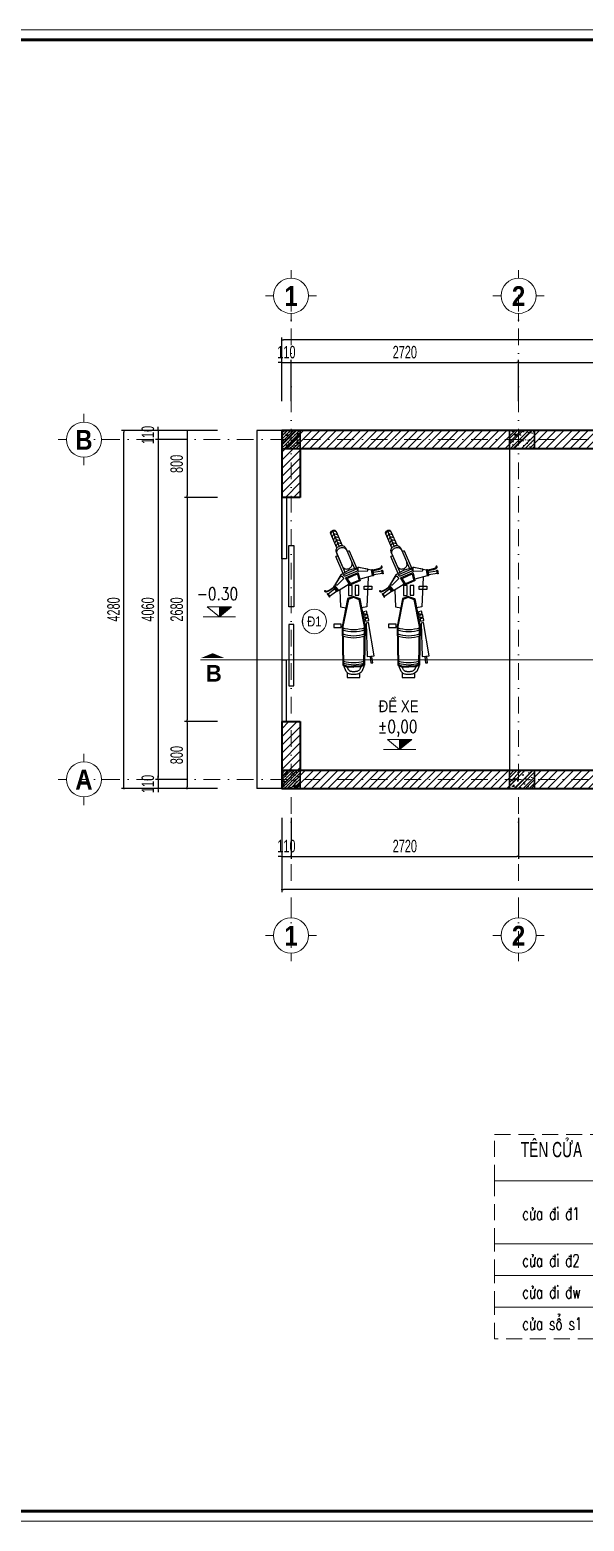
# Model space of a CAD drawing. Header units: millimetres. Extents: x 2565303 to 2664360, y -865723 to -262051.
# Drawn here: x 2631681 to 2638307, y -401425 to -383605 of the extents above; entities that cross this region are included whole.
import ezdxf
from ezdxf.enums import TextEntityAlignment as Align

# ---------------------------------------------------------------- set-up
doc = ezdxf.new("R2010")
doc.units = ezdxf.units.MM
doc.header["$LTSCALE"] = 10
doc.header["$MEASUREMENT"] = 0
for name, pattern in [('ACAD_ISO07W100', [3, 0, -3]), ('DASHDOT', [1, 0.5, -0.25, 0, -0.25]), ('HIDDEN', [9.525, 6.35, -3.175])]:
    doc.linetypes.add(name, pattern=pattern)
doc.layers.get('0').update_dxf_attribs({"linetype": 'CONTINUOUS'})
doc.layers.get('DEFPOINTS').update_dxf_attribs({"color": 10, "linetype": 'CONTINUOUS'})
for name, color, linetype in [('- Hach vl', 9, 'CONTINUOUS'), ('Khungten_LCDI', 7, 'CONTINUOUS'), ('M3', 3, 'CONTINUOUS')]:
    doc.layers.add(name, color=color, linetype=linetype)
for name, color, linetype, lineweight in [('- Nội Thất', 83, 'CONTINUOUS', 25), ('-thay1', 7, 'CONTINUOUS', 18), ('-Tường', 4, 'CONTINUOUS', 35), ('A-WIPEOUT', 254, 'ACAD_ISO07W100', 0), ('LC Dim', 8, 'CONTINUOUS', 13), ('LC Hatch', 252, 'CONTINUOUS', 5), ('LC ISO', 153, 'CONTINUOUS', 13), ('LC Khac', 4, 'CONTINUOUS', 9), ('LC MANH DUT', 35, 'HIDDEN', 5), ('LC Net dam 1', 30, 'CONTINUOUS', 30), ('LC Net dam2', 6, 'CONTINUOUS', 40), ('LC Net manh', 250, 'CONTINUOUS', 5), ('LC Net truc', 134, 'DASHDOT', 5), ('LC Text1', 20, 'CONTINUOUS', 13), ('LC Text2', 7, 'CONTINUOUS', 13)]:
    doc.layers.add(name, color=color, linetype=linetype, lineweight=lineweight)
doc.styles.add('General text 2', font='arial.ttf')
doc.styles.add('HOATBIF', font='hoatbif.shx', dxfattribs={"width": 0.65})
doc.styles.add('Khungten', font='', dxfattribs={"width": 0.9, "height": 5000})
doc.styles.add('LC 1', font='')
doc.styles.add('LC 2', font='', dxfattribs={"width": 0.7})
doc.styles.add('LC 3', font='vnsimli.shx', dxfattribs={"width": 0.75})
doc.styles.add('T1', font='Vnsimli.shx', dxfattribs={"width": 0.7})
doc.styles.add('T2', font='', dxfattribs={"width": 0.8})
doc.styles.add('Title', font='', dxfattribs={"width": 0.8})
doc.styles.get('Khungten').set_extended_font_data('.VnAvantH')
doc.styles.get('LC 1').set_extended_font_data('.VnAvantH', bold=True)
doc.styles.get('LC 2').set_extended_font_data('.VnArial NarrowH')
doc.styles.get('T2').set_extended_font_data('.VnArialH')
doc.styles.get('Title').set_extended_font_data('.VnBlackH')
doc.dimstyles.new('1-100 (1-60)', dxfattribs={"dimscale": 60, "dimtxt": 2.5, "dimasz": 0.35, "dimexe": 0.5, "dimexo": 0, "dimgap": 0.8, "dimtad": 1, "dimdec": 0, "dimzin": 0, "dimdsep": 46, "dimtxsty": 'HOATBIF', "dimblk1": 'DOT', "dimblk2": 'DOT', "dimsah": 1, "dimcen": -1, "dimdle": 1, "dimclrd": 256, "dimclre": 256, "dimclrt": 4, "dimadec": 3, "dimazin": 2, "dimtfac": 0.333333, "dimtdec": 0, "dimtix": 1, "dimtmove": 2, "dimatfit": 3, "dimldrblk": 'DOT', "dimfxl": 1, "dimtvp": 0.833333, "dimtolj": 1, "dimtzin": 0, "dimarcsym": 0})

# ---------------------------------------------------------------- blocks, each defined once
blk = doc.blocks.new('mb-xemay3')
for p, q in [((-251, 1752), (-271, 1714)), ((-235, 1716), (-256, 1678)), ((-170, 1565), (-251, 1752)), ((-251, 1752), (-209, 1741)), ((-220, 1680), (-240, 1642)), ((-235, 1716), (-194, 1705)), ((-204, 1644), (-224, 1606)), ((-220, 1680), (-178, 1669)), ((-189, 1608), (-209, 1570)), ((-204, 1644), (-162, 1633)), ((-189, 1608), (-147, 1596)), ((-187, 1451), (-212, 1440)), ((-51, 1510), (-75, 1499)), ((174, 1196), (158, 841)), ((-164, 1040), (-155, 841)), ((-155, 841), (-93, 828)), ((158, 841), (97, 828))]:
    blk.add_line(p, q)
for points in [[(-198, 1545), (-271, 1714, -0.414214), (-257, 1750), (-245, 1755, -0.414214), (-209, 1741)], [(-209, 1741), (-136, 1572, -0.414214)], [(-124, 1238), (-212, 1440, -0.414214)], [(-101, 1252), (-205, 1492, -0.414214), (-176, 1563), (-164, 1568, -0.414214), (-93, 1540)], [(-132, 1324), (-195, 1469, -0.414214), (-167, 1540), (-154, 1546, -0.414214), (-83, 1517)], [(-93, 1540), (11, 1300, -0.414214)], [(-51, 1510), (37, 1307, -0.414214)], [(-132, 1324), (-132, 1324, 0.414214), (-61, 1296), (-49, 1301, 0.414214), (-21, 1372)], [(2, 965), (-71, 938, 0.159003), (-72, 936), (-137, 607, 0.056269), (-137, 606), (-129, 148, 0.282908), (-126, 144), (-85, 124, 0.100529), (-83, 124), (2, 121)], [(2, 965), (74, 938, -0.159003), (76, 936), (141, 607, -0.056269), (141, 606), (132, 148, -0.282908), (130, 144), (89, 124, -0.100529), (87, 124), (2, 121)]]:
    blk.add_lwpolyline(points, format="xyb")
for points in [[(-48, 1283), (-151, 1222), (-226, 1096), (-180, 1036), (-53, 1113)], [(-48, 1283), (67, 1316), (210, 1284), (222, 1209), (78, 1170)], [(236, 1271), (258, 1277), (277, 1281), (291, 1285), (303, 1288), (311, 1291), (318, 1294), (323, 1296), (327, 1298), (330, 1300), (333, 1302), (336, 1303), (338, 1305), (339, 1306), (340, 1308), (341, 1309), (342, 1310), (342, 1312), (343, 1314), (343, 1315), (343, 1317), (342, 1318), (342, 1320), (341, 1321), (341, 1322), (340, 1323), (339, 1324), (338, 1325), (337, 1325), (336, 1325), (335, 1325), (334, 1325), (333, 1325), (332, 1325), (331, 1324), (331, 1323), (330, 1323), (329, 1322), (329, 1321), (329, 1320), (329, 1320), (329, 1319), (329, 1318), (329, 1318), (330, 1317), (330, 1316), (331, 1316), (331, 1315), (332, 1314), (332, 1314), (332, 1313), (333, 1313), (333, 1312), (332, 1311), (332, 1311), (332, 1310), (331, 1309), (330, 1308), (329, 1307), (327, 1306), (325, 1305), (323, 1304), (321, 1302), (318, 1301), (314, 1300), (310, 1298), (306, 1297), (302, 1295), (296, 1294), (291, 1292), (285, 1291), (279, 1289), (273, 1288), (266, 1286), (259, 1284), (253, 1283), (247, 1281), (243, 1279), (239, 1277), (237, 1274), (236, 1271)], [(-235, 1068), (-254, 1055), (-270, 1045), (-283, 1037), (-293, 1031), (-301, 1027), (-308, 1024), (-313, 1022), (-317, 1020), (-320, 1019), (-324, 1018), (-326, 1017), (-329, 1017), (-331, 1017), (-333, 1017), (-335, 1017), (-336, 1018), (-338, 1019), (-339, 1019), (-340, 1021), (-341, 1022), (-342, 1023), (-343, 1024), (-344, 1026), (-344, 1027), (-344, 1028), (-344, 1029), (-344, 1030), (-343, 1031), (-343, 1032), (-342, 1033), (-341, 1034), (-341, 1034), (-340, 1035), (-339, 1035), (-338, 1035), (-337, 1035), (-336, 1035), (-335, 1035), (-334, 1034), (-334, 1034), (-333, 1033), (-333, 1033), (-333, 1032), (-333, 1031), (-332, 1030), (-332, 1029), (-332, 1029), (-332, 1028), (-332, 1027), (-332, 1027), (-331, 1026), (-331, 1026), (-330, 1025), (-329, 1025), (-329, 1025), (-327, 1025), (-326, 1025), (-325, 1025), (-323, 1025), (-321, 1026), (-318, 1027), (-316, 1028), (-313, 1029), (-309, 1030), (-306, 1032), (-302, 1034), (-297, 1037), (-293, 1039), (-288, 1042), (-283, 1045), (-277, 1049), (-272, 1052), (-266, 1056), (-261, 1060), (-255, 1063), (-250, 1066), (-245, 1069), (-241, 1070), (-238, 1070), (-235, 1068)], [(6, 955), (-62, 929), (-126, 605), (-118, 152), (-82, 135), (2, 132)], [(-2, 955), (65, 929), (129, 605), (121, 152), (85, 135), (1, 132)], [(165, 247), (247, 254), (178, 651), (151, 646), (165, 247)], [(127, 142), (119, 114), (109, 88), (98, 69), (86, 55), (74, 46), (61, 40), (50, 36), (38, 34), (28, 33), (18, 32), (9, 31), (0, 31), (-8, 31), (-17, 31), (-26, 32), (-35, 34), (-44, 36), (-54, 39), (-65, 45), (-75, 55), (-86, 69), (-97, 88), (-109, 114), (-117, 139)], [(87, 124), (79, 103), (70, 89), (62, 80), (56, 75), (49, 71), (42, 69), (33, 68), (23, 66), (15, 65), (7, 65), (0, 64), (-7, 64), (-14, 65), (-21, 66), (-29, 67), (-35, 68), (-40, 70), (-45, 73), (-51, 78), (-58, 88), (-67, 103), (-76, 124)], [(-75, 55), (-75, -4), (76, -4)], [(76, -4), (76, 48)]]:
    blk.add_lwpolyline(points)
for points in [[(49, 1288), (46, 1273, -0.263447), (42, 1267), (-99, 1206, -0.284079), (-106, 1207), (-118, 1217, -0.557537), (-116, 1228), (39, 1295, -0.582971)], [(55, 1244), (78, 1156, -0.369055), (74, 1149), (-34, 1102, -0.369055), (-43, 1104), (-91, 1181, -0.460861), (-88, 1190), (46, 1248, -0.460861)], [(51, 1304), (52, 1273, 0.410324), (59, 1266), (165, 1270, 0.378952), (172, 1276), (172, 1284, 0.387788), (167, 1291), (59, 1311, 0.482138)], [(-141, 1206), (-120, 1184, -0.410324), (-120, 1174), (-195, 1099, -0.378952), (-204, 1099), (-210, 1104, -0.387788), (-212, 1113), (-152, 1205, -0.482138)], [(46, 1225), (62, 1164, -0.369055), (58, 1156), (-29, 1119, -0.369055), (-38, 1121), (-71, 1175, -0.460861), (-68, 1184), (37, 1230, -0.460861)]]:
    blk.add_lwpolyline(points, format="xyb", close=True)
for points in [[(229, 1210), (217, 1285), (228, 1286), (240, 1212)], [(243, 1221), (238, 1253), (339, 1271), (344, 1239)], [(347, 1234), (339, 1278), (346, 1279), (354, 1235)], [(-186, 1031), (-232, 1091), (-240, 1084), (-194, 1024)], [(-60, 1096), (-60, 977), (-17, 977), (-17, 1096)], [(21, 1097), (21, 978), (64, 978), (64, 1097)], [(129, 1047), (129, 1086), (218, 1086), (218, 1047)], [(-284, 961), (-311, 998), (-316, 994), (-289, 957)], [(-204, 1029), (-223, 1055), (-305, 993), (-286, 967)], [(119, 779), (125, 752), (163, 761), (157, 787)], [(130, 738), (136, 712), (174, 720), (168, 747)], [(-148, 595), (-148, 634), (-237, 634), (-237, 595)], [(139, 696), (145, 670), (183, 678), (178, 705)], [(229, 172), (220, 244), (197, 242), (205, 169)]]:
    blk.add_lwpolyline(points, close=True)
for centre, radius, start, end in [((2, 965), 396, 249.5167, 290.4833), ((2, 965), 420, 250.8281, 289.1719), ((2, 891), 396, 249.5167, 290.4833), ((2, 891), 420, 250.8281, 289.1719), ((2, 569), 396, 252.3489, 287.6511), ((2, 569), 420, 253.4375, 286.5625)]:
    blk.add_arc(centre, radius, start, end)
blk = doc.blocks.new('DOT')
at = {"layer": 'M3', "color": 0, "linetype": 'ByBlock'}
blk.add_line((-0.5, 0), (-1, 0), dxfattribs=at)
at = {"layer": 'M3', "color": 0, "linetype": 'ByBlock', "const_width": 0.5}
blk.add_lwpolyline([(-0.25, 0, 1), (0.25, 0, 1)], format="xyb", close=True, dxfattribs=at)
blk = doc.blocks.new('*D27')
at = {"layer": 'DEFPOINTS', "color": 0, "transparency": 16777216}
for p in [(2634803, -387580), (2634693, -388040), (2634803, -388040)]:
    blk.add_point(p, dxfattribs=at)
at = {"layer": 'LC Dim', "lineweight": -2, "transparency": 16777216}
for p, q in [((2634672, -387580), (2634651, -387580)), ((2634693, -388040), (2634693, -387550)), ((2634693, -387580), (2634803, -387580)), ((2634803, -388040), (2634803, -387550)), ((2634824, -387580), (2634845, -387580))]:
    blk.add_line(p, q, dxfattribs=at)
at = {"layer": 'LC Dim', "lineweight": -2, "transparency": 16777216, "xscale": 21, "yscale": 21, "zscale": 21}
blk.add_blockref('DOT', (2634693, -387580), dxfattribs=at)
at = {"layer": 'LC Dim', "lineweight": -2, "transparency": 16777216, "xscale": 21, "yscale": 21, "zscale": 21, "rotation": 180}
blk.add_blockref('DOT', (2634803, -387580), dxfattribs=at)
at = {"layer": 'LC Dim', "color": 4, "transparency": 16777216, "insert": (2634748, -387457), "char_height": 150, "attachment_point": 5, "style": 'HOATBIF'}
blk.add_mtext('\\A1;110', dxfattribs=at)
blk = doc.blocks.new('*D28')
at = {"layer": 'DEFPOINTS', "color": 0, "transparency": 16777216}
for p in [(2637523, -387580), (2634803, -388040), (2637523, -388040)]:
    blk.add_point(p, dxfattribs=at)
at = {"layer": 'LC Dim', "lineweight": -2, "transparency": 16777216}
for p, q in [((2634803, -388040), (2634803, -387550)), ((2634824, -387580), (2637502, -387580)), ((2637523, -388040), (2637523, -387550))]:
    blk.add_line(p, q, dxfattribs=at)
at = {"layer": 'LC Dim', "lineweight": -2, "transparency": 16777216, "xscale": 21, "yscale": 21, "zscale": 21, "rotation": 180}
blk.add_blockref('DOT', (2634803, -387580), dxfattribs=at)
at = {"layer": 'LC Dim', "lineweight": -2, "transparency": 16777216, "xscale": 21, "yscale": 21, "zscale": 21}
blk.add_blockref('DOT', (2637523, -387580), dxfattribs=at)
at = {"layer": 'LC Dim', "color": 4, "transparency": 16777216, "insert": (2636163, -387457), "char_height": 150, "attachment_point": 5, "style": 'HOATBIF'}
blk.add_mtext('\\A1;2720', dxfattribs=at)
blk = doc.blocks.new('*D29')
at = {"layer": 'DEFPOINTS', "color": 0, "transparency": 16777216}
for p in [(2641723, -387580), (2637523, -388040), (2641723, -388040)]:
    blk.add_point(p, dxfattribs=at)
at = {"layer": 'LC Dim', "lineweight": -2, "transparency": 16777216}
for p, q in [((2637523, -388040), (2637523, -387550)), ((2637544, -387580), (2641702, -387580)), ((2641723, -388040), (2641723, -387550))]:
    blk.add_line(p, q, dxfattribs=at)
at = {"layer": 'LC Dim', "lineweight": -2, "transparency": 16777216, "xscale": 21, "yscale": 21, "zscale": 21, "rotation": 180}
blk.add_blockref('DOT', (2637523, -387580), dxfattribs=at)
at = {"layer": 'LC Dim', "lineweight": -2, "transparency": 16777216, "xscale": 21, "yscale": 21, "zscale": 21}
blk.add_blockref('DOT', (2641723, -387580), dxfattribs=at)
at = {"layer": 'LC Dim', "color": 4, "transparency": 16777216, "insert": (2639623, -387457), "char_height": 150, "attachment_point": 5, "style": 'HOATBIF'}
blk.add_mtext('\\A1;4200', dxfattribs=at)
blk = doc.blocks.new('*D33')
at = {"layer": 'DEFPOINTS', "color": 0, "transparency": 16777216}
for p in [(2634693, -387311), (2634693, -388040), (2648693, -388040)]:
    blk.add_point(p, dxfattribs=at)
at = {"layer": 'LC Dim', "lineweight": -2, "transparency": 16777216}
for p, q in [((2634693, -388040), (2634693, -387281)), ((2648672, -387311), (2634714, -387311)), ((2648693, -388040), (2648693, -387281))]:
    blk.add_line(p, q, dxfattribs=at)
at = {"layer": 'LC Dim', "lineweight": -2, "transparency": 16777216, "xscale": 21, "yscale": 21, "zscale": 21, "rotation": 180}
blk.add_blockref('DOT', (2634693, -387311), dxfattribs=at)
at = {"layer": 'LC Dim', "lineweight": -2, "transparency": 16777216, "xscale": 21, "yscale": 21, "zscale": 21}
blk.add_blockref('DOT', (2648693, -387311), dxfattribs=at)
at = {"layer": 'LC Dim', "color": 4, "transparency": 16777216, "insert": (2641613, -387188), "char_height": 150, "attachment_point": 5, "style": 'HOATBIF'}
blk.add_mtext('\\A1;14000', dxfattribs=at)
blk = doc.blocks.new('*D34')
at = {"layer": 'DEFPOINTS', "color": 0, "transparency": 16777216}
for p in [(2634693, -393022), (2634803, -393022), (2634803, -393482)]:
    blk.add_point(p, dxfattribs=at)
at = {"layer": 'LC Dim', "lineweight": -2, "transparency": 16777216}
for p, q in [((2634693, -393022), (2634693, -393512)), ((2634803, -393022), (2634803, -393512)), ((2634672, -393482), (2634651, -393482)), ((2634693, -393482), (2634803, -393482)), ((2634824, -393482), (2634845, -393482))]:
    blk.add_line(p, q, dxfattribs=at)
at = {"layer": 'LC Dim', "lineweight": -2, "transparency": 16777216, "xscale": 21, "yscale": 21, "zscale": 21}
blk.add_blockref('DOT', (2634693, -393482), dxfattribs=at)
at = {"layer": 'LC Dim', "lineweight": -2, "transparency": 16777216, "xscale": 21, "yscale": 21, "zscale": 21, "rotation": 180}
blk.add_blockref('DOT', (2634803, -393482), dxfattribs=at)
at = {"layer": 'LC Dim', "color": 4, "transparency": 16777216, "insert": (2634748, -393359), "char_height": 150, "attachment_point": 5, "style": 'HOATBIF'}
blk.add_mtext('\\A1;110', dxfattribs=at)
blk = doc.blocks.new('*D35')
at = {"layer": 'DEFPOINTS', "color": 0, "transparency": 16777216}
for p in [(2634803, -393022), (2637523, -393022), (2637523, -393482)]:
    blk.add_point(p, dxfattribs=at)
at = {"layer": 'LC Dim', "lineweight": -2, "transparency": 16777216}
for p, q in [((2634803, -393022), (2634803, -393512)), ((2637523, -393022), (2637523, -393512)), ((2634824, -393482), (2637502, -393482))]:
    blk.add_line(p, q, dxfattribs=at)
at = {"layer": 'LC Dim', "lineweight": -2, "transparency": 16777216, "xscale": 21, "yscale": 21, "zscale": 21, "rotation": 180}
blk.add_blockref('DOT', (2634803, -393482), dxfattribs=at)
at = {"layer": 'LC Dim', "lineweight": -2, "transparency": 16777216, "xscale": 21, "yscale": 21, "zscale": 21}
blk.add_blockref('DOT', (2637523, -393482), dxfattribs=at)
at = {"layer": 'LC Dim', "color": 4, "transparency": 16777216, "insert": (2636163, -393359), "char_height": 150, "attachment_point": 5, "style": 'HOATBIF'}
blk.add_mtext('\\A1;2720', dxfattribs=at)
blk = doc.blocks.new('*D36')
at = {"layer": 'DEFPOINTS', "color": 0, "transparency": 16777216}
for p in [(2637523, -393022), (2641723, -393022), (2641723, -393482)]:
    blk.add_point(p, dxfattribs=at)
at = {"layer": 'LC Dim', "lineweight": -2, "transparency": 16777216}
for p, q in [((2637523, -393022), (2637523, -393512)), ((2641723, -393022), (2641723, -393512)), ((2637544, -393482), (2641702, -393482))]:
    blk.add_line(p, q, dxfattribs=at)
at = {"layer": 'LC Dim', "lineweight": -2, "transparency": 16777216, "xscale": 21, "yscale": 21, "zscale": 21, "rotation": 180}
blk.add_blockref('DOT', (2637523, -393482), dxfattribs=at)
at = {"layer": 'LC Dim', "lineweight": -2, "transparency": 16777216, "xscale": 21, "yscale": 21, "zscale": 21}
blk.add_blockref('DOT', (2641723, -393482), dxfattribs=at)
at = {"layer": 'LC Dim', "color": 4, "transparency": 16777216, "insert": (2639623, -393359), "char_height": 150, "attachment_point": 5, "style": 'HOATBIF'}
blk.add_mtext('\\A1;4200', dxfattribs=at)
blk = doc.blocks.new('*D40')
at = {"layer": 'DEFPOINTS', "color": 0, "transparency": 16777216}
for p in [(2634693, -393022), (2648693, -393022), (2634693, -393877)]:
    blk.add_point(p, dxfattribs=at)
at = {"layer": 'LC Dim', "lineweight": -2, "transparency": 16777216}
for p, q in [((2634693, -393022), (2634693, -393907)), ((2648693, -393022), (2648693, -393907)), ((2648672, -393877), (2634714, -393877))]:
    blk.add_line(p, q, dxfattribs=at)
at = {"layer": 'LC Dim', "lineweight": -2, "transparency": 16777216, "xscale": 21, "yscale": 21, "zscale": 21, "rotation": 180}
blk.add_blockref('DOT', (2634693, -393877), dxfattribs=at)
at = {"layer": 'LC Dim', "lineweight": -2, "transparency": 16777216, "xscale": 21, "yscale": 21, "zscale": 21}
blk.add_blockref('DOT', (2648693, -393877), dxfattribs=at)
at = {"layer": 'LC Dim', "color": 4, "transparency": 16777216, "insert": (2641613, -393738), "char_height": 150, "attachment_point": 5, "style": 'HOATBIF'}
blk.add_mtext('\\A1;14000', dxfattribs=at)
blk = doc.blocks.new('*D41')
at = {"layer": 'DEFPOINTS', "color": 0, "transparency": 16777216}
for p in [(2633560, -388391), (2633215, -388501), (2633560, -388501)]:
    blk.add_point(p, dxfattribs=at)
at = {"layer": 'LC Dim', "lineweight": -2, "transparency": 16777216}
for p, q in [((2633560, -388391), (2633185, -388391)), ((2633215, -388370), (2633215, -388349)), ((2633215, -388391), (2633215, -388501)), ((2633560, -388501), (2633185, -388501)), ((2633215, -388522), (2633215, -388543))]:
    blk.add_line(p, q, dxfattribs=at)
at = {"layer": 'LC Dim', "lineweight": -2, "transparency": 16777216, "xscale": 21, "yscale": 21, "zscale": 21}
for p, rotation in [((2633215, -388391), 270), ((2633215, -388501), 90)]:
    blk.add_blockref('DOT', p, dxfattribs=dict(at, rotation=rotation))
at = {"layer": 'LC Dim', "color": 4, "transparency": 16777216, "insert": (2633092, -388446), "char_height": 150, "attachment_point": 5, "rotation": 90, "style": 'HOATBIF'}
blk.add_mtext('\\A1;110', dxfattribs=at)
blk = doc.blocks.new('*D42')
at = {"layer": 'DEFPOINTS', "color": 0, "transparency": 16777216}
for p in [(2633560, -388501), (2633215, -392561), (2633560, -392561)]:
    blk.add_point(p, dxfattribs=at)
at = {"layer": 'LC Dim', "lineweight": -2, "transparency": 16777216}
for p, q in [((2633560, -388501), (2633185, -388501)), ((2633215, -388522), (2633215, -392540)), ((2633560, -392561), (2633185, -392561))]:
    blk.add_line(p, q, dxfattribs=at)
at = {"layer": 'LC Dim', "lineweight": -2, "transparency": 16777216, "xscale": 21, "yscale": 21, "zscale": 21}
for p, rotation in [((2633215, -388501), 90), ((2633215, -392561), 270)]:
    blk.add_blockref('DOT', p, dxfattribs=dict(at, rotation=rotation))
at = {"layer": 'LC Dim', "color": 4, "transparency": 16777216, "insert": (2633092, -390531), "char_height": 150, "attachment_point": 5, "rotation": 90, "style": 'HOATBIF'}
blk.add_mtext('\\A1;4060', dxfattribs=at)
blk = doc.blocks.new('*D43')
at = {"layer": 'DEFPOINTS', "color": 0, "transparency": 16777216}
for p in [(2633560, -392561), (2633215, -392671), (2633560, -392671)]:
    blk.add_point(p, dxfattribs=at)
at = {"layer": 'LC Dim', "lineweight": -2, "transparency": 16777216}
for p, q in [((2633560, -392561), (2633185, -392561)), ((2633215, -392540), (2633215, -392519)), ((2633215, -392561), (2633215, -392671)), ((2633560, -392671), (2633185, -392671)), ((2633215, -392692), (2633215, -392713))]:
    blk.add_line(p, q, dxfattribs=at)
at = {"layer": 'LC Dim', "lineweight": -2, "transparency": 16777216, "xscale": 21, "yscale": 21, "zscale": 21}
for p, rotation in [((2633215, -392561), 270), ((2633215, -392671), 90)]:
    blk.add_blockref('DOT', p, dxfattribs=dict(at, rotation=rotation))
at = {"layer": 'LC Dim', "color": 4, "transparency": 16777216, "insert": (2633092, -392616), "char_height": 150, "attachment_point": 5, "rotation": 90, "style": 'HOATBIF'}
blk.add_mtext('\\A1;110', dxfattribs=at)
blk = doc.blocks.new('*D44')
at = {"layer": 'DEFPOINTS', "color": 0, "transparency": 16777216}
for p in [(2632805, -388391), (2633560, -388391), (2633560, -392671)]:
    blk.add_point(p, dxfattribs=at)
at = {"layer": 'LC Dim', "lineweight": -2, "transparency": 16777216}
for p, q in [((2633560, -388391), (2632775, -388391)), ((2632805, -392650), (2632805, -388412)), ((2633560, -392671), (2632775, -392671))]:
    blk.add_line(p, q, dxfattribs=at)
at = {"layer": 'LC Dim', "lineweight": -2, "transparency": 16777216, "xscale": 21, "yscale": 21, "zscale": 21}
for p, rotation in [((2632805, -388391), 90), ((2632805, -392671), 270)]:
    blk.add_blockref('DOT', p, dxfattribs=dict(at, rotation=rotation))
at = {"layer": 'LC Dim', "color": 4, "transparency": 16777216, "insert": (2632682, -390531), "char_height": 150, "attachment_point": 5, "rotation": 90, "style": 'HOATBIF'}
blk.add_mtext('\\A1;4280', dxfattribs=at)
blk = doc.blocks.new('*D45')
at = {"layer": 'DEFPOINTS', "color": 0, "transparency": 16777216}
for p in [(2633925, -388391), (2633560, -389191), (2633925, -389191)]:
    blk.add_point(p, dxfattribs=at)
at = {"layer": 'LC Dim', "lineweight": -2, "transparency": 16777216}
for p, q in [((2633925, -388391), (2633530, -388391)), ((2633560, -388412), (2633560, -389170)), ((2633925, -389191), (2633530, -389191))]:
    blk.add_line(p, q, dxfattribs=at)
at = {"layer": 'LC Dim', "lineweight": -2, "transparency": 16777216, "xscale": 21, "yscale": 21, "zscale": 21}
for p, rotation in [((2633560, -388391), 90), ((2633560, -389191), 270)]:
    blk.add_blockref('DOT', p, dxfattribs=dict(at, rotation=rotation))
at = {"layer": 'LC Dim', "color": 4, "transparency": 16777216, "insert": (2633437, -388791), "char_height": 150, "attachment_point": 5, "rotation": 90, "style": 'HOATBIF'}
blk.add_mtext('\\A1;800', dxfattribs=at)
blk = doc.blocks.new('*D46')
at = {"layer": 'DEFPOINTS', "color": 0, "transparency": 16777216}
for p in [(2633925, -389191), (2633560, -391871), (2633925, -391871)]:
    blk.add_point(p, dxfattribs=at)
at = {"layer": 'LC Dim', "lineweight": -2, "transparency": 16777216}
for p, q in [((2633925, -389191), (2633530, -389191)), ((2633560, -389212), (2633560, -391850)), ((2633925, -391871), (2633530, -391871))]:
    blk.add_line(p, q, dxfattribs=at)
at = {"layer": 'LC Dim', "lineweight": -2, "transparency": 16777216, "xscale": 21, "yscale": 21, "zscale": 21}
for p, rotation in [((2633560, -389191), 90), ((2633560, -391871), 270)]:
    blk.add_blockref('DOT', p, dxfattribs=dict(at, rotation=rotation))
at = {"layer": 'LC Dim', "color": 4, "transparency": 16777216, "insert": (2633437, -390531), "char_height": 150, "attachment_point": 5, "rotation": 90, "style": 'HOATBIF'}
blk.add_mtext('\\A1;2680', dxfattribs=at)
blk = doc.blocks.new('*D47')
at = {"layer": 'DEFPOINTS', "color": 0, "transparency": 16777216}
for p in [(2633925, -391871), (2633560, -392671), (2633925, -392671)]:
    blk.add_point(p, dxfattribs=at)
at = {"layer": 'LC Dim', "lineweight": -2, "transparency": 16777216}
for p, q in [((2633925, -391871), (2633530, -391871)), ((2633560, -391892), (2633560, -392650)), ((2633925, -392671), (2633530, -392671))]:
    blk.add_line(p, q, dxfattribs=at)
at = {"layer": 'LC Dim', "lineweight": -2, "transparency": 16777216, "xscale": 21, "yscale": 21, "zscale": 21}
for p, rotation in [((2633560, -391871), 90), ((2633560, -392671), 270)]:
    blk.add_blockref('DOT', p, dxfattribs=dict(at, rotation=rotation))
at = {"layer": 'LC Dim', "color": 4, "transparency": 16777216, "insert": (2633437, -392271), "char_height": 150, "attachment_point": 5, "rotation": 90, "style": 'HOATBIF'}
blk.add_mtext('\\A1;800', dxfattribs=at)
blk = doc.blocks.new('TTRUC')
at = {"layer": 'LC ISO'}
for p, q in [((0, 6.95), (0, 10.13)), ((-6.95, 0), (-10.13, 0)), ((6.95, 0), (10.13, 0)), ((0, -6.95), (0, -10.13))]:
    blk.add_line(p, q, dxfattribs=at)
at = {"layer": 'LC Net manh'}
blk.add_circle((0, 0), 6.95, dxfattribs=at)
blk = doc.blocks.new('lcdi fix')
at = {"layer": 'DEFPOINTS', "lineweight": 0}
blk.add_lwpolyline([(-1200, -14850), (-1200, 14850), (40800, 14850), (40800, -14850)], close=True, dxfattribs=at)
at = {"layer": 'Khungten_LCDI', "color": 5, "lineweight": 60}
blk.add_lwpolyline([(0, -14650), (0, 14650), (40600, 14650), (40600, -14650)], close=True, dxfattribs=at)
at = {"color": 7, "style": 'Khungten', "width": 0.8}
for tag, p in [('REVISION', (39499, -10746)), ('NGAYHT', (39546, -11609))]:
    blk.add_attdef(tag, text='', height=200, dxfattribs=at).set_placement(p, align=Align.CENTER)
at = {"layer": 'LC Text1', "style": 'Title', "width": 1.485915}
for tag, p, p2 in [('TENBANVE1', (36913, -8886), (40339, -8886)), ('TENBANVE2', (36913, -9562), (40339, -9562))]:
    blk.add_attdef(tag, text='', height=250, dxfattribs=at).set_placement(p, p2, align=Align.FIT)
at = {"layer": 'LC Text1', "style": 'Title', "width": 0.7}
blk.add_attdef('SOBANVE', text='', height=250, dxfattribs=at).set_placement((39562, -13896), align=Align.CENTER)
blk = doc.blocks.new('gfs')
at = {"layer": '- Hach vl', "ltscale": 0.2}
h = blk.add_hatch(dxfattribs=at)
h.set_pattern_fill('ANSI31', color=256, scale=200, style=0)
h.set_pattern_definition([(45, (3894016.553, -231657.651), (-17.67766953, 17.67766953), [])])
h.paths.add_polyline_path([(2119996, -313176), (2119887, -313176), (2119887, -313286), (2119996, -313286)])
h.paths.add_polyline_path([(2119887, -313176), (2119777, -313176), (2119777, -313286), (2119887, -313286)])
h.paths.add_polyline_path([(2119887, -313066), (2119777, -313066), (2119777, -313176), (2119887, -313176)])
h.paths.add_polyline_path([(2119996, -313066), (2119887, -313066), (2119887, -313176), (2119996, -313176)])
h = blk.add_hatch(dxfattribs=at)
h.set_pattern_fill('AR-CONC', color=256, scale=20, style=0)
h.set_pattern_definition([(50, (3894016.55, -231657.65), (143.4520365, -12.550427), [15, -165]), (355, (3894016.55, -231657.65), (-27.750267, 150.438427), [12, -132]), (100.4514, (3894028.51, -231658.7), (115.701876, 137.887908), [12.748038, -140.228422]), (46.1842, (3894016.55, -231617.65), (213.44821, -33.103803), [22.5, -247.5]), (96.6356, (3894034.34, -231620.4), (186.93254, 194.823574), [19.122058, -210.3426]), (351.1842, (3894016.55, -231617.65), (186.93239, 194.82372), [18, -198]), (21, (3894036.55, -231627.65), (119.3814104, -80.523778), [15, -165]), (326, (3894036.55, -231627.65), (48.663066, 145.030009), [12, -132]), (71.4514, (3894046.5, -231634.36), (168.044526, 64.506099), [12.748038, -140.228422]), (37.5, (3894016.553, -231657.65), (2.431971, 66.5787708), [0, -130.4, 0, -134, 0, -132.5]), (7.5, (3894016.55, -231657.65), (52.6139075, 78.8823424), [0, -76.4, 0, -127.4, 0, -50.5]), (327.5, (3893971.953, -231657.65), (106.7644872, -4.5109743), [0, -50, 0, -156, 0, -207]), (317.5, (3893951.95, -231657.65), (116.637234, 20.0209965), [0, -65, 0, -103.6, 0, -147])])
h.paths.add_polyline_path([(2119996, -313176), (2119887, -313176), (2119887, -313286), (2119996, -313286)])
h.paths.add_polyline_path([(2119887, -313176), (2119777, -313176), (2119777, -313286), (2119887, -313286)])
h.paths.add_polyline_path([(2119887, -313066), (2119777, -313066), (2119777, -313176), (2119887, -313176)])
h.paths.add_polyline_path([(2119996, -313066), (2119887, -313066), (2119887, -313176), (2119996, -313176)])
at = {"layer": 'LC Net dam 1'}
blk.add_lwpolyline([(2119777, -313066), (2119997, -313066), (2119997, -313286), (2119777, -313286)], close=True, dxfattribs=at)
blk = doc.blocks.new('c22x30')
at = {"layer": 'LC Hatch'}
h = blk.add_hatch(dxfattribs=at)
h.set_pattern_fill('BTCT', color=256, scale=25)
h.set_pattern_definition([(50, (-619188.45, -138015.9), (179.315046, -15.688034), [18.75, -206.25]), (355, (-619188.45, -138015.9), (-34.687833, 188.048033), [15, -165]), (100.4514, (-619173.5, -138017.21), (144.627345, 172.359886), [15.93505, -175.28553]), (46.1842, (-619188.45, -137965.9), (266.81026, -41.37975), [28.125, -309.375]), (96.6356, (-619166.22, -137969.35), (233.66568, 243.52947), [23.90257, -262.92825]), (351.1842, (-619188.45, -137965.9), (233.66549, 243.52965), [22.5, -247.5]), (21, (-619163.45, -137978.4), (149.226763, -100.654723), [18.75, -206.25]), (326, (-619163.45, -137978.4), (60.828833, 181.28751), [15, -165]), (71.4514, (-619151.02, -137986.79), (210.055657, 80.632624), [15.93505, -175.28553]), (37.5, (-619188.45, -138015.9), (3.039964, 83.2234635), [0, -163, 0, -167.5, 0, -165.625]), (7.5, (-619188.45, -138015.9), (65.767384, 98.602928), [0, -95.5, 0, -159.25, 0, -63.125]), (327.5, (-619244.2, -138015.9), (133.455609, -5.638718), [0, -62.5, 0, -195, 0, -258.75]), (317.5, (-619269.2, -138015.9), (145.796542, 25.026246), [0, -81.25, 0, -129.5, 0, -183.75]), (45, (-619188.45, -138015.9), (-66.291261, 66.291261), []), (45, (-619144.26, -138015.9), (-66.291261, 66.291261), [])])
h.paths.add_polyline_path([(0, 0), (0, -220), (300, -220), (300, 0)])
at = {"layer": 'LC Net dam 1'}
blk.add_lwpolyline([(0, 0), (300, 0), (300, -220), (0, -220)], close=True, dxfattribs=at)
blk = doc.blocks.new('Caodo1')
at = {"layer": 'LC Text1'}
blk.add_hatch(color=256, dxfattribs=at).paths.add_polyline_path([(0, 200), (0, 0), (243, 200)])
for p, q in [((324, 0), (-324, 0)), ((0, 0), (0, 200))]:
    blk.add_line(p, q, dxfattribs=at)
blk.add_lwpolyline([(-243, 200), (243, 200), (0, 0), (0, 0)], close=True, dxfattribs=at)
at = {"layer": 'LC Text1', "style": 'T1', "width": 0.8}
blk.add_attdef('%%P0,00', text='', height=250, dxfattribs=at).set_placement((-39, 460), align=Align.MIDDLE_CENTER)
blk = doc.blocks.new('*U262')
at = {"layer": 'A-WIPEOUT'}
blk.add_lwpolyline([(0, 4.25), (-2.5, 3.44), (-4.04, 1.31), (-4.04, -1.31), (-2.5, -3.44), (0, -4.25), (2.5, -3.44), (4.04, -1.31), (4.04, 1.31), (2.5, 3.44)], close=True, dxfattribs=at)
at = {"layer": 'LC Text1', "style": 'General text 2', "width": 0.8, "flags": 8}
blk.add_attdef('SYMBOL', text='', height=3.5, dxfattribs=at).set_placement((0, 0), align=Align.MIDDLE_CENTER)
blk.add_wipeout([(0, 4.25), (-2.5, 3.44), (-4.04, 1.31), (-4.04, -1.31), (-2.5, -3.44), (0, -4.25), (2.5, -3.44), (4.04, -1.31), (4.04, 1.31), (2.5, 3.44)]).dxf.layer = 'A-WIPEOUT'
at = {"layer": 'LC ISO'}
blk.add_circle((0, 0), 4.25, dxfattribs=at)

msp = doc.modelspace()

# ---------------------------------------------------------------- hatches: boundary and pattern name
at = {"layer": 'LC Hatch', "ltscale": 0.3}
h = msp.add_hatch(dxfattribs=at)
h.set_pattern_fill('ANSI31', color=256, scale=550, style=0)
h.set_pattern_definition([(45, (0, 1393.42), (-48.6135912, 48.6135912), [])])
h.paths.add_polyline_path([(2648692.7, -392341.3), (2648472.7, -392341.3), (2648472.7, -392451.3), (2634912.7, -392451.3), (2634912.7, -391871.3), (2634692.7, -391871.3), (2634692.7, -392671.3), (2648692.7, -392671.3)])
h.paths.add_polyline_path([(2648692.7, -390761.3), (2648472.7, -390761.3), (2648472.7, -391411.3), (2648692.7, -391411.3)])
h.paths.add_polyline_path([(2641722.7, -388761.3), (2641422.7, -388761.3), (2641422.7, -388611.3), (2641367.7, -388611.3), (2641367.7, -388816.3), (2641722.7, -388816.3)], flags=17)
h.paths.add_polyline_path([(2648692.7, -388391.3), (2634692.7, -388391.3), (2634692.7, -389191.3), (2634912.7, -389191.3), (2634912.7, -388611.3), (2641722.7, -388611.3), (2641722.7, -389511.3), (2643427.7, -389511.3), (2643427.7, -389401.3), (2641832.7, -389401.3), (2641832.7, -388501.3), (2644132.7, -388501.3), (2644132.7, -389401.3), (2644077.7, -389401.3), (2644077.7, -389511.3), (2644242.7, -389511.3), (2644242.7, -388611.3), (2648472.7, -388611.3), (2648472.7, -389561.3), (2648692.7, -389561.3)])

# ---------------------------------------------------------------- linework, layer by layer
at = {"layer": '- Nội Thất'}
for points in [[(2634747.7, -389926.3), (2634692.7, -389926.3), (2634692.7, -389191.3), (2634747.7, -389191.3)], [(2634838.3, -390501), (2634778.3, -390501), (2634778.3, -389766), (2634838.3, -389766)], [(2634838.3, -390708.6), (2634778.3, -390708.6), (2634778.3, -391443.6), (2634838.3, -391443.6)], [(2634747.7, -391136.3), (2634692.7, -391136.3), (2634692.7, -391871.3), (2634747.7, -391871.3)]]:
    msp.add_lwpolyline(points, close=True, dxfattribs=at)
for p, q in [((2634392.7, -388391.3), (2634392.7, -392671.3)), ((2634692.7, -388391.3), (2634392.7, -388391.3)), ((2637412.7, -388611.3), (2637412.7, -392451.3)), ((2634692.7, -389191.3), (2634692.7, -391871.3)), ((2634692.7, -392671.3), (2634392.7, -392671.3))]:
    msp.add_line(p, q)
at = {"layer": 'LC Khac', "color": 1, "ltscale": 2}
msp.add_line((2634012.1, -391133.6), (2633720.8, -391133.6), dxfattribs=at)
msp.add_lwpolyline([(2633866.5, -391053.2, 0, 282.9, 0), (2633866.5, -391111.7, 165, 165, 0)], format="xyseb", dxfattribs=at)
at = {"layer": 'LC MANH DUT', "ltscale": 300}
msp.add_line((2633963.4, -391133.6), (2642181.9, -391133.6), dxfattribs=at)
at = {"layer": 'LC MANH DUT', "ltscale": 3}
for points in [[(2637234.4, -396805.7), (2638992.6, -396805.7), (2638992.6, -397358.2), (2637234.4, -397358.2)], [(2637234.4, -397358.2), (2638992.6, -397358.2), (2638992.6, -398112.7), (2637234.4, -398112.7)], [(2637234.4, -398112.7), (2638992.6, -398112.7), (2638992.6, -398489.9), (2637234.4, -398489.9)], [(2637234.4, -398489.9), (2638992.6, -398489.9), (2638992.6, -398867.2), (2637234.4, -398867.2)], [(2637234.4, -398867.2), (2638992.6, -398867.2), (2638992.6, -399244.4), (2637234.4, -399244.4)]]:
    msp.add_lwpolyline(points, close=True, dxfattribs=at)
at = {"layer": 'LC Net dam2'}
for p, q in [((2634692.7, -388391.3), (2634692.7, -389191.3)), ((2648692.7, -388391.3), (2634692.7, -388391.3)), ((2634912.7, -388611.3), (2634912.7, -389191.3)), ((2641722.7, -388611.3), (2634912.7, -388611.3)), ((2634912.7, -389191.3), (2634692.7, -389191.3)), ((2634692.7, -391871.3), (2634912.7, -391871.3)), ((2634692.7, -391871.3), (2634692.7, -392671.3)), ((2634912.7, -391871.3), (2634912.7, -392451.3)), ((2634912.7, -392451.3), (2648472.7, -392451.3)), ((2634692.7, -392671.3), (2648692.7, -392671.3))]:
    msp.add_line(p, q, dxfattribs=at)
at = {"layer": 'LC Net truc', "ltscale": 40}
for p, q in [((2634802.7, -386772.4), (2634802.7, -394677.3)), ((2637522.7, -386772.4), (2637522.7, -394677.3)), ((2650760, -388501.3), (2632293.6, -388501.3)), ((2650760, -392561.3), (2632293.6, -392561.3))]:
    msp.add_line(p, q, dxfattribs=at)

# ---------------------------------------------------------------- block references
at = {"layer": '- Nội Thất'}
for p in [(2635549.9, -391339.5), (2636206.6, -391339.5)]:
    msp.add_blockref('mb-xemay3', p, dxfattribs=at)
at = {"layer": '-thay1', "xscale": 0.6000000155618181, "yscale": 0.6000000155618181, "zscale": 0.6000000155618181}
msp.add_blockref('lcdi fix', (2630355.3, -392514.8), dxfattribs=at)
at = {"layer": '-Tường'}
for p in [(514915.9, -75324.8), (514915.9, -79384.8)]:
    msp.add_blockref('gfs', p, dxfattribs=at)
at = {"layer": 'LC ISO', "xscale": 30.23532588053422, "yscale": 30.23532588053422, "zscale": 30.23532588053422}
for p in [(2634802.7, -386782.7), (2637522.7, -386782.7), (2632327.5, -388501.3), (2632327.5, -392561.3), (2634802.7, -394426.5), (2637522.7, -394426.5)]:
    msp.add_blockref('TTRUC', p, dxfattribs=at)
at = {"layer": 'LC Net dam 1'}
for p in [(2637412.7, -388391.3), (2637412.7, -392451.3)]:
    msp.add_blockref('c22x30', p, dxfattribs=at)
at = {"layer": 'LC Text1'}
ref = msp.add_blockref('Caodo1', (2633946.4, -390618.2), dxfattribs=dict(at, xscale=0.5999999999992269, yscale=0.5999999999992269, zscale=0.5999999999992269))
ref.add_attrib('%%P0,00', '-0.30', dxfattribs={"layer": 'LC Text2', "height": 150, "style": 'T1', "width": 0.8}).set_placement((2633923, -390342.5), align=Align.MIDDLE_CENTER)
ref = msp.add_blockref('Caodo1', (2636101.3, -392205.9), dxfattribs=dict(at, xscale=0.5999999999992269, yscale=0.5999999999992269, zscale=0.5999999999992269))
ref.add_attrib('%%P0,00', '%%p0,00', dxfattribs={"layer": 'LC Text2', "height": 150, "style": 'T1', "width": 0.8}).set_placement((2636077.9, -391930.2), align=Align.MIDDLE_CENTER)

# ---------------------------------------------------------------- texts
at = {"ltscale": 2, "style": 'LC 1'}
msp.add_attdef('B', text='B', height=198, dxfattribs=at).set_placement((2633879.5, -391293.5), align=Align.MIDDLE_CENTER)
at = {"layer": 'LC Text1', "ltscale": 0.2, "style": 'LC 1', "width": 0.9}
for s, p in [('1', (2634802.7, -386975.3)), ('2', (2637522.7, -386975.3)), ('b', (2632327.5, -388693.9)), ('a', (2632327.5, -392753.9)), ('1', (2634802.7, -394619.1)), ('2', (2637522.7, -394619.1))]:
    msp.add_text(s, height=236.7, dxfattribs=at).set_placement(p, align=Align.BOTTOM_CENTER)
at = {"layer": 'LC Text1', "style": 'LC 3', "width": 0.7}
for s, p in [('cöa ®i ®1', (2637566, -397825.6)), ('cöa ®i ®2', (2637566, -398385.4)), ('cöa ®i ®w', (2637566, -398762.7)), ('cöa sæ s1', (2637566, -399139.9))]:
    msp.add_text(s, height=148.81, dxfattribs=at).set_placement(p)
at = {"layer": 'LC Text2', "style": 'T2', "width": 0.8}
msp.add_text('®Ó xe ', height=142.56, dxfattribs=at).set_placement((2635850, -391758.4))
at = {"layer": 'LC Text2', "lineweight": -2, "style": 'LC 2', "width": 0.8}
msp.add_text('tªn cöa', height=180, dxfattribs=at).set_placement((2637548.4, -397074.5))

# ---------------------------------------------------------------- dimensions: what is measured, and where the dimension line sits
at = {"layer": 'LC Dim'}
for base, p1, p2, picture, middle in [((2634692.7, -387310.6), (2648692.7, -388040.1), (2634692.7, -388040.1), '*D33', (2641612.7, -387187.6)), ((2634692.7, -393877), (2648692.7, -393022.4), (2634692.7, -393022.4), '*D40', (2641612.7, -393737.9))]:
    dim = msp.add_linear_dim(base=base, p1=p1, p2=p2, dimstyle='1-100 (1-60)', dxfattribs=at)
    dim.commit()
    dim.dimension.update_dxf_attribs({"geometry": picture, "text_midpoint": middle, "dimtype": 160})
for base, p1, p2, picture, middle in [((2634802.7, -387580.3), (2634692.7, -388040.1), (2634802.7, -388040.1), '*D27', (2634747.7, -387457.3)), ((2637522.7, -387580.3), (2634802.7, -388040.1), (2637522.7, -388040.1), '*D28', (2636162.7, -387457.3)), ((2641722.7, -387580.3), (2637522.7, -388040.1), (2641722.7, -388040.1), '*D29', (2639622.7, -387457.3)), ((2634802.7, -393482.2), (2634692.7, -393022.4), (2634802.7, -393022.4), '*D34', (2634747.7, -393359.2)), ((2637522.7, -393482.2), (2634802.7, -393022.4), (2637522.7, -393022.4), '*D35', (2636162.7, -393359.2)), ((2641722.7, -393482.2), (2637522.7, -393022.4), (2641722.7, -393022.4), '*D36', (2639622.7, -393359.2))]:
    dim = msp.add_linear_dim(base=base, p1=p1, p2=p2, dimstyle='1-100 (1-60)', dxfattribs=at)
    dim.commit()
    dim.dimension.update_dxf_attribs({"geometry": picture, "text_midpoint": middle})
for base, p1, p2, picture, middle in [((2633215, -388501.3), (2633560, -388391.3), (2633560, -388501.3), '*D41', (2633092, -388446.3)), ((2632805.1, -388391.3), (2633560, -392671.3), (2633560, -388391.3), '*D44', (2632682.1, -390531.3)), ((2633560, -389191.3), (2633924.9, -388391.3), (2633924.9, -389191.3), '*D45', (2633437, -388791.3)), ((2633215, -392561.3), (2633560, -388501.3), (2633560, -392561.3), '*D42', (2633092, -390531.3)), ((2633560, -391871.3), (2633924.9, -389191.3), (2633924.9, -391871.3), '*D46', (2633437, -390531.3)), ((2633560, -392671.3), (2633924.9, -391871.3), (2633924.9, -392671.3), '*D47', (2633437, -392271.3)), ((2633215, -392671.3), (2633560, -392561.3), (2633560, -392671.3), '*D43', (2633092, -392616.3))]:
    dim = msp.add_linear_dim(base=base, p1=p1, p2=p2, angle=90, dimstyle='1-100 (1-60)', dxfattribs=at)
    dim.commit()
    dim.dimension.update_dxf_attribs({"geometry": picture, "text_midpoint": middle})

# ---------------------------------------------------------------- next in the draw order: block references
at = {"layer": 'LC Text1'}
ref = msp.add_blockref('*U262', (2635081.6, -390674.3), dxfattribs=dict(at, xscale=34.30588235291634, yscale=34.30588235291634, zscale=34.30588235291634))
ref.add_attrib('SYMBOL', 'Ð1', dxfattribs={"height": 120.07, "style": 'General text 2', "width": 0.8}).set_placement((2635081.6, -390674.3), align=Align.MIDDLE_CENTER)

doc.saveas('drawing.dxf')
